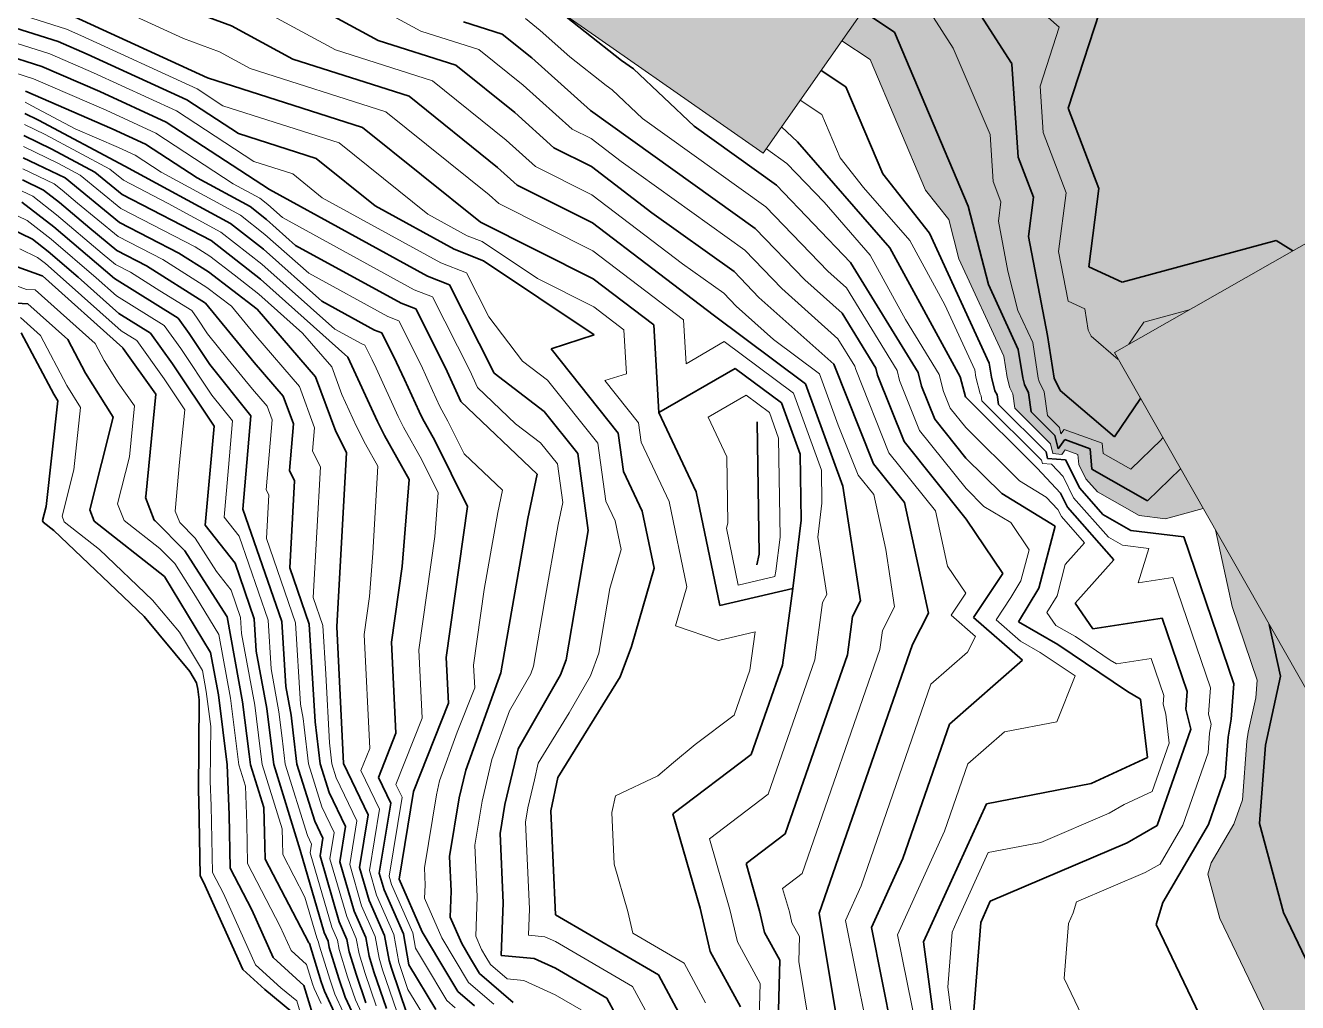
# Model space of a CAD drawing. Header units: millimetres. Extents: x -859836 to 307983, y -308065 to 649894.
# Drawn here: x -314593 to -197118, y -20661 to 69515 of the extents above; entities that cross this region are included whole.
import ezdxf

# ---------------------------------------------------------------- set-up
doc = ezdxf.new("R2010")
doc.units = ezdxf.units.MM
for name, color, linetype, lineweight in [('A-DETL-GENF', 92, 'Continuous', 9), ('A-DETL-MBND', 5, 'Continuous', 9), ('A-DETL-THIN', 151, 'Continuous', 9), ('C-TOPO', 7, 'Continuous', 9), ('C-TOPO-MAJR', 7, 'Continuous', 35), ('C-TOPO-MINR', 7, 'Continuous', 9)]:
    doc.layers.add(name, color=color, linetype=linetype, lineweight=lineweight)

msp = doc.modelspace()

# ---------------------------------------------------------------- hatches: boundary and pattern name
at = {"layer": 'A-DETL-GENF'}
for points in [[(-246460, 57721), (-213192, 105232), (-391730, 230245), (-434174, 169628), (-315353, 86429), (-306176, 99535), (-275926, 78354)], [(-156629, -61462), (-93930, -25754), (-151337, 75045), (-214036, 39337), (-166443, -44229)]]:
    msp.add_hatch(color=8, dxfattribs=at).paths.add_polyline_path(points)
at = {"layer": 'A-DETL-MBND', "transparency": 33554585}
h = msp.add_hatch(color=1, dxfattribs=at)
h.paths.add_polyline_path([(-759872, -147838), (-751409, -147225), (-749609, -147143), (-733854, -145290), (-730653, -145570), (-721745, -145172), (-720814, -144887), (-719370, -144842), (-700946, -141995), (-695529, -141498), (-691142, -140868), (-678862, -139709), (-676064, -138561), (-673339, -137902), (-666588, -136592), (-665513, -135889), (-664558, -135218), (-662197, -133772), (-661519, -132852), (-659949, -130928), (-651084, -125443), (-650822, -125228), (-650213, -124939), (-646382, -122722), (-642214, -121295), (-640352, -120839), (-632919, -116639), (-632407, -116545), (-631232, -115977), (-624031, -110102), (-618435, -105784), (-615716, -103869), (-610671, -99638), (-609303, -97431), (-608187, -95168), (-606545, -92038), (-605546, -89814), (-602862, -83094), (-597357, -72506), (-595184, -69076), (-591888, -62294), (-588957, -58521), (-588686, -57663), (-586782, -51788), (-586421, -50671), (-585891, -49261), (-584837, -42142), (-583168, -34750), (-583236, -29503), (-581474, -24626), (-579291, -20446), (-577288, -10529), (-577844, -8379), (-576716, -5129), (-576923, -622), (-576761, 3433), (-577514, 8400), (-584433, 17478), (-591451, 26894), (-592059, 27631), (-594253, 29365), (-596698, 31520), (-606682, 39522), (-614114, 48456), (-617877, 53657), (-619367, 54812), (-621388, 57245), (-626371, 64609), (-630225, 76139), (-631882, 80641), (-631321, 82021), (-631047, 88615), (-629216, 99080), (-628971, 99848), (-627656, 101469), (-625202, 104951), (-622310, 108328), (-621916, 108853), (-618287, 112790), (-616954, 119597), (-611965, 123985), (-607391, 123672), (-603528, 125761), (-599346, 128280), (-596175, 130112), (-593901, 131920), (-587341, 139484), (-579017, 149394), (-573792, 168423), (-559581, 167597), (-555765, 171191), (-554261, 171958), (-551262, 173126), (-545079, 176205), (-536568, 178750), (-529133, 181370), (-526344, 189128), (-597518, 189128), (-597518, 207194), (-600686, 199575), (-609478, 188948), (-615919, 179175), (-616544, 177848), (-622914, 167950), (-630994, 157392), (-633191, 154309), (-645163, 133248), (-651286, 125168), (-651764, 119294), (-657364, 118029), (-668886, 104497), (-672322, 98230), (-678809, 91777), (-686744, 84898), (-689449, 82017), (-695207, 77404), (-695380, 71893), (-694273, 69271), (-689492, 45636), (-683652, 33844), (-677737, 19772), (-662028, -2904), (-651984, -24980), (-650691, -30222), (-651908, -42347), (-653635, -63919), (-656698, -68818), (-662024, -76036), (-666896, -86650), (-667567, -88913), (-681751, -105555), (-682213, -106748), (-682594, -107406), (-685917, -108622), (-692036, -110612), (-701719, -112727), (-713390, -117126), (-713858, -117303), (-715899, -118114), (-726309, -122425), (-732752, -123814), (-746954, -124818), (-750353, -125277), (-753407, -127865), (-764669, -132928), (-770641, -133394), (-784358, -129387), (-766211, -147534), (-765162, -147452), (-761763, -147700)])
h.paths.add_polyline_path([(-165073, -63985), (-152433, -63128), (-147212, -62558), (-145468, -61769), (-136004, -54982), (-133768, -53767), (-129949, -51511), (-119584, -45141), (-108212, -38110), (-106147, -37513), (-103534, -36430), (-95440, -33679), (-85435, -28121), (-81217, -27620), (-70310, -23490), (-69569, -23057), (-66354, -22120), (-63531, -20738), (-60354, -18737), (-51173, -14112), (-47726, -11549), (-46080, -8030), (-42098, 1247), (-71582, -3952), (-102491, 171344), (-31433, 183873), (-10665, 66090), (-8344, 71188), (-5480, 80840), (-4976, 82926), (-4345, 84088), (-2338, 91567), (-1942, 95428), (-648, 97607), (-1071, 98220), (-2510, 100800), (-3468, 101999), (-4531, 105589), (-4872, 106391), (-4883, 106838), (-4266, 108209), (-3836, 109670), (-3397, 110774), (-3406, 111243), (-3028, 112006), (-3263, 112804), (-5003, 115819), (-4795, 118868), (-5263, 125250), (-6517, 126820), (-6835, 127207), (-7506, 127369), (-7948, 127596), (-9992, 128520), (-10488, 129121), (-11669, 131806), (-11797, 132101), (-12046, 133135), (-12559, 133970), (-14267, 135969), (-16205, 140122), (-18451, 143457), (-18982, 145256), (-19057, 146525), (-18964, 150253), (-18988, 154876), (-19576, 155921), (-19786, 160906), (-20496, 162914), (-20826, 165369), (-20799, 166915), (-20107, 172970), (-19517, 173820), (-19312, 174558), (-18670, 176101), (-17060, 179067), (-15517, 180705), (-13911, 185702), (-4262, 188301), (-1645, 188923), (-105, 188210), (8503, 183584), (10926, 183912), (12005, 184043), (13640, 184361), (15131, 185109), (17172, 186245), (21649, 186967), (26966, 189922), (27822, 190382), (28403, 191056), (32119, 193617), (35169, 195832), (37685, 197143), (44902, 200225), (45756, 200160), (48502, 199127), (50290, 198574), (51191, 198365), (51921, 198324), (52221, 198344), (54759, 197846), (56032, 196790), (56464, 196469), (57692, 196367), (59108, 196361), (60941, 197154), (66233, 199839), (70130, 201192), (73048, 200979), (76924, 206128), (82127, 208080), (85344, 208780), (86075, 208372), (88573, 207914), (89729, 206890), (91276, 205317), (93776, 203937), (94137, 202344), (94391, 199786), (122336, 197831), (121797, 189716), (125647, 199482), (126089, 201383), (126324, 204787), (126905, 208036), (127554, 210427), (128482, 214073), (128746, 220996), (128473, 222544), (126624, 223852), (126936, 229764), (121612, 232554), (119877, 233364), (114690, 236608), (111762, 238823), (110636, 246522), (110029, 247546), (108783, 253509), (107371, 255011), (105531, 255323), (97841, 258447), (94527, 260036), (90352, 264357), (89017, 265316), (86132, 267662), (83932, 268416), (81219, 269590), (78181, 270815), (77485, 271254), (76016, 271688), (70070, 272996), (65720, 273763), (60235, 273305), (58972, 273395), (52899, 270581), (50487, 269940), (48782, 269681), (44888, 271379), (44155, 271664), (36008, 276151), (32279, 278102), (30572, 279889), (26209, 282046), (25647, 282628), (25305, 282619), (16014, 287701), (12948, 288678), (12218, 290013), (5109, 293561), (1173, 293491), (996, 295848), (-846, 297677), (-3706, 301772), (-4254, 303671), (-5166, 310755), (-5514, 312595), (-5824, 313912), (-11263, 323566), (-11006, 329168), (-11128, 331667), (-19570, 300160), (-119951, 327057), (-119803, 323213), (-126677, 316885), (-131916, 309583), (-138039, 307127), (-139811, 306218), (-145009, 304770), (-152454, 299923), (-155529, 293631), (-156974, 291356), (-164244, 289138), (-169538, 285729), (-171473, 283227), (-175794, 279460), (-179077, 276921), (-181978, 270226), (-183799, 266060), (-186962, 261812), (-188195, 260364), (-189518, 257544), (-192219, 254304), (-192584, 253707), (-193666, 250905), (-195467, 243388), (-196196, 242827), (-194515, 241920), (-193117, 240272), (-191870, 238552), (-189445, 238099), (-187379, 238829), (-181196, 237496), (-175260, 234188), (-174712, 233864), (-173921, 232781), (-172965, 231563), (-172393, 230212), (-171401, 229395), (-170346, 228036), (-168731, 226171), (-166947, 224795), (-166149, 223746), (-163251, 221790), (-159390, 213002), (-157244, 207107), (-158125, 203750), (-158684, 200374), (-157805, 198095), (-156223, 195786), (-156238, 193540), (-155648, 190949), (-154491, 184489), (-154880, 182143), (-154447, 180199), (-153070, 178898), (-149834, 176505), (-139965, 171530), (-138126, 170600), (-129357, 164765), (-128806, 164582), (-125625, 162125), (-121962, 159155), (-118169, 147987), (-115529, 142356), (-110100, 136364), (-104170, 130983), (-102874, 130179), (-102493, 125049), (-102587, 124307), (-102565, 123298), (-101236, 116731), (-101075, 108354), (-100903, 103207), (-100752, 100763), (-102347, 94828), (-103663, 92538), (-105020, 75873), (-113779, 78871), (-115927, 80336), (-116767, 79773), (-118030, 78279), (-120019, 71407), (-121727, 70570), (-124911, 67739), (-132123, 62869), (-134503, 61669), (-142143, 63655), (-144511, 65162), (-146330, 66255), (-93930, -25754), (-156629, -61462), (-204703, 22951), (-203169, 15882), (-200858, 9097), (-201011, 7340), (-201672, 4283), (-201800, 3453), (-202205, -1962), (-203074, -4336), (-205085, -7779), (-205398, -8805), (-204303, -12916), (-199204, -23507), (-197559, -24806), (-188446, -36297), (-186232, -39786), (-180001, -45528), (-178692, -50309), (-178316, -54011), (-176500, -58311), (-174921, -60229), (-168457, -62865), (-166443, -63531)])
h.paths.add_polyline_path([(-36382, 9575), (-36325, 9655), (-34497, 11838), (-31400, 15158), (-30158, 17103), (-28972, 19503), (-28725, 20204), (-24454, 28194), (-23969, 29653), (-22045, 35862), (-19945, 43004), (-18884, 49386), (-18505, 51142), (-18308, 51427), (-16088, 53703), (-14034, 56286), (-13124, 58389), (-12183, 60477), (-11466, 63512), (-44854, 57625), (-36383, 9584)])
h.paths.add_polyline_path([(-209307, 23977), (-205832, 24933), (-214036, 39337), (-155029, 72942), (-156196, 75860), (-157267, 77483), (-160083, 79252), (-162327, 81007), (-168562, 82322), (-171974, 82266), (-174895, 81970), (-178745, 82443), (-179832, 82459), (-182806, 83026), (-187870, 82820), (-190987, 82764), (-196740, 84867), (-206215, 90085), (-217797, 93191), (-220523, 94762), (-239193, 68099), (-236586, 66371), (-231472, 54327), (-229323, 51595), (-228392, 47968), (-224245, 38986), (-223941, 37016), (-223700, 36083), (-223413, 35510), (-223235, 34196), (-219932, 30913), (-219720, 30002), (-218890, 29933), (-218583, 30355), (-217413, 29932), (-217322, 28983), (-216667, 27680), (-215596, 26462), (-211752, 24276), (-211629, 24261)])
h.paths.add_polyline_path([(-104493, 32511), (-108740, 34478), (-111033, 34745), (-118279, 38197), (-121109, 39560), (-122686, 40146), (-124886, 42576), (-127774, 45075), (-127284, 49019), (-127353, 51467), (-126249, 53628), (-124638, 56522), (-122874, 56919), (-121333, 61662), (-118149, 64493), (-116851, 64289), (-109895, 61749), (-101431, 62897), (-97222, 57624), (-96994, 51839), (-95461, 45135), (-95182, 39024), (-97809, 35660), (-102505, 32673), (-103546, 32588)])
h.paths.add_polyline_path([(113952, 54850), (115144, 57676), (119371, 59200), (123981, 58308), (134122, 70221), (135206, 75484), (130794, 79482), (129640, 81238), (129018, 81691), (127052, 82907), (123829, 87412), (118436, 89438), (114649, 87913), (114523, 86104), (79787, 88533), (80974, 86559), (82982, 83414), (85870, 80693), (86415, 79732), (87156, 79254), (93254, 77937), (101112, 77088), (101690, 76657), (110303, 71926), (111655, 70038), (112330, 66003), (112029, 63955), (112025, 61722), (110833, 58895), (111202, 55882), (113573, 54992)])
h.paths.add_polyline_path([(46473, 90893), (46450, 90966), (46450, 90942)])
h.paths.add_polyline_path([(114914, 91699), (116742, 96586), (117222, 99339), (116281, 100813), (115714, 103134), (115083, 94112)])
h.paths.add_polyline_path([(77815, 91772), (81254, 140961), (77947, 134003), (77391, 132850), (76263, 127858), (75504, 126378), (70686, 116776), (69491, 114040), (69325, 112455), (69905, 111212), (72496, 104740), (73767, 102718), (74214, 102059), (75304, 98529), (75680, 97769), (77652, 92229)])
h.paths.add_polyline_path([(-430559, 174792), (-396358, 223636), (-410299, 232491), (-417613, 235355), (-425156, 238606), (-444149, 250578), (-452510, 252436), (-452510, 191303), (-451929, 191053), (-450916, 184024), (-444554, 181215), (-442283, 180124), (-434174, 176436)])
h.paths.add_polyline_path([(-462933, 188895), (-462489, 189128), (-463513, 189128)])
h.paths.add_polyline_path([(20902, 189411), (-15527, 199172), (-17080, 193377), (-157146, 230908), (-144206, 279204), (-133097, 276228), (-125333, 305205), (85106, 248818), (77341, 219841), (66233, 222817), (60021, 199635), (26079, 208730), (21836, 192894)])
h.paths.add_polyline_path([(-305163, 308526), (-297168, 312758), (-330807, 321772), (-305961, 308938)])
h.paths.add_polyline_path([(-101365, 344853), (-99267, 352685), (-106132, 348019), (-107260, 346432), (-107015, 346367)])
h.paths.add_polyline_path([(-77617, 359195), (-72055, 379953), (-74944, 376393), (-78127, 372078), (-79002, 371144), (-83284, 366025), (-86114, 364172), (-90178, 362561), (-78095, 359323)])
h.paths.add_polyline_path([(-70949, 384081), (-49147, 465447), (10755, 449396), (10427, 451476), (10340, 452557), (9561, 454240), (5848, 461010), (3088, 465731), (3916, 466341), (3829, 466873), (4301, 472115), (5273, 480727), (5235, 481311), (1254, 490409), (398, 499801), (248, 500675), (1538, 508051), (2399, 515172), (5336, 526780), (6042, 528818), (11319, 535892), (14764, 542803), (21028, 556609), (22026, 559450), (25679, 567225), (23762, 595967), (26857, 602002), (42608, 602571), (44738, 607162), (48181, 613963), (49550, 615647), (53154, 622325), (47956, 649894), (47874, 649894), (42817, 647426), (40858, 646138), (35158, 640491), (29786, 634475), (27764, 633773), (23010, 631806), (12648, 627092), (6576, 623443), (5459, 622546), (3132, 622423), (937, 621697), (-3757, 621182), (-10336, 620725), (-17509, 618636), (-20466, 617651), (-26978, 615727), (-29360, 614862), (-36198, 612616), (23495, 596621), (-6839, 483415), (-62468, 498321), (-61154, 491830), (-59928, 489468), (-56843, 481884), (-56752, 481249), (-55996, 465839), (-55728, 464742), (-55062, 458604), (-54604, 453643), (-54849, 452204), (-55585, 448717), (-57347, 441004), (-59178, 436511), (-62836, 421846), (-64420, 417337), (-65373, 414138), (-67663, 409612), (-67833, 408961), (-68221, 406728), (-67446, 402371), (-67164, 401641), (-67454, 400728), (-68102, 398277), (-69211, 394395), (-69530, 393435), (-70271, 388744), (-70595, 386619)])
h.paths.add_polyline_path([(-72390, 518021), (-67541, 536118), (-118601, 549800), (-111350, 544573), (-102792, 541248), (-98322, 538930), (-89693, 534294), (-86179, 534292), (-80614, 527648), (-74938, 522052), (-72698, 518856)])
h.paths.add_polyline_path([(-136180, 559285), (-135118, 563249), (-136667, 559600)])
h.paths.add_polyline_path([(-54600, 584415), (-47886, 609472), (-50553, 609641), (-55313, 609698), (-62008, 606325), (-64948, 609251), (-80643, 608301), (-83770, 607896), (-87388, 606897), (-94432, 606828), (-97621, 607514), (-101540, 606576), (-111704, 601349), (-115028, 602044), (-116464, 600991), (-56960, 585047)])
h.paths.add_polyline_path([(-105893, 632098), (-77034, 642660), (-60117, 645580), (-52045, 639137), (-36907, 649894), (-98339, 649894), (-105228, 633665)])

# ---------------------------------------------------------------- linework, layer by layer
at = {"layer": 'A-DETL-THIN'}
for p, q in [((-246460, 57721), (-213192, 105232)), ((-306176, 99535), (-246460, 57721)), ((-151337, 75045), (-214036, 39337)), ((-214036, 39337), (-156629, -61462))]:
    msp.add_line(p, q, dxfattribs=at)
at = {"layer": 'C-TOPO', "lineweight": 35}
for p, q in [((-311983, 35478), (-314974, 41160)), ((-311601, 34866), (-311983, 35478)), ((-312685, 25117), (-311601, 34866)), ((-313007, 23836), (-312685, 25117)), ((-312946, 23679), (-313007, 23836)), ((-311973, 22915), (-312946, 23679)), ((-303631, 14962), (-311973, 22915)), ((-299420, 9896), (-303631, 14962)), ((-298782, 8843), (-299420, 9896)), ((-298673, 8255), (-298782, 8843)), ((-298552, 7286), (-298673, 8255)), ((-298617, -1254), (-298552, 7286)), ((-298592, -1942), (-298617, -1254)), ((-298461, -8965), (-298592, -1942)), ((-298158, -9544), (-298461, -8965)), ((-294514, -17626), (-298158, -9544)), ((-292497, -19471), (-294514, -17626)), ((-289998, -21516), (-292497, -19471))]:
    msp.add_line(p, q, dxfattribs=at)
at = {"layer": 'C-TOPO-MAJR'}
for p, q in [((-293358, 74274), (-282025, 68135)), ((-229244, 74935), (-223523, 66038)), ((-302191, 71942), (-295574, 69479)), ((-214777, 72703), (-218295, 61889)), ((-266259, 71585), (-259547, 66287)), ((-237271, 70844), (-234347, 68905)), ((-318860, 70337), (-311567, 68028)), ((-310049, 70319), (-297790, 64684)), ((-295574, 69479), (-289907, 66409)), ((-274142, 69860), (-270560, 68717)), ((-270560, 68717), (-267835, 66527)), ((-234347, 68905), (-227529, 52848)), ((-311567, 68028), (-308889, 66869)), ((-282025, 68135), (-274860, 65849)), ((-316731, 66892), (-313084, 65737)), ((-308889, 66869), (-299695, 62642)), ((-289907, 66409), (-279160, 62980)), ((-274860, 65849), (-269411, 61468)), ((-267835, 66527), (-262399, 61661)), ((-259547, 66287), (-258450, 65504)), ((-223523, 66038), (-223478, 65999)), ((-223478, 65999), (-223495, 65947)), ((-223495, 65947), (-222912, 57369)), ((-313084, 65737), (-307729, 63419)), ((-297790, 64684), (-283460, 60112)), ((-258450, 65504), (-252851, 60214)), ((-241115, 65354), (-238825, 63836)), ((-314602, 63446), (-306569, 59969)), ((-238825, 63836), (-235416, 55807)), ((-307729, 63419), (-301600, 60601)), ((-299695, 62642), (-294925, 59529)), ((-279160, 62980), (-270986, 56410)), ((-314664, 61399), (-313379, 60779)), ((-269411, 61468), (-265787, 58225)), ((-262399, 61661), (-247194, 50787)), ((-218295, 61889), (-215474, 54463)), ((-313379, 60779), (-305410, 56519)), ((-306569, 59969), (-303505, 58560)), ((-301600, 60601), (-292060, 54375)), ((-283460, 60112), (-272561, 51351)), ((-252851, 60214), (-245249, 54777)), ((-244762, 60145), (-243303, 58766)), ((-314727, 59352), (-312157, 58111)), ((-294925, 59529), (-287760, 57243)), ((-243303, 58766), (-234756, 48993)), ((-312157, 58111), (-308172, 55981)), ((-303505, 58560), (-298735, 55447)), ((-265787, 58225), (-262317, 56485)), ((-314789, 57305), (-310934, 55444)), ((-305410, 56519), (-295642, 51228)), ((-287760, 57243), (-282311, 52863)), ((-270986, 56410), (-269174, 54788)), ((-262317, 56485), (-256742, 52234)), ((-222912, 57369), (-221502, 53656)), ((-314852, 55258), (-312924, 54328)), ((-310934, 55444), (-305897, 51337)), ((-308172, 55981), (-305653, 53928)), ((-298735, 55447), (-293851, 52802)), ((-235416, 55807), (-231118, 50341)), ((-312924, 54328), (-311452, 53183)), ((-292060, 54375), (-277461, 46374)), ((-269174, 54788), (-262235, 51309)), ((-245249, 54777), (-238395, 47645)), ((-215474, 54463), (-216408, 47244)), ((-314914, 53211), (-311971, 50922)), ((-311452, 53183), (-308659, 50799)), ((-305653, 53928), (-297433, 49655)), ((-221502, 53656), (-221968, 50046)), ((-293851, 52802), (-292340, 51614)), ((-282311, 52863), (-275011, 48862)), ((-256742, 52234), (-249140, 46797)), ((-227529, 52848), (-225667, 45594)), ((-317268, 51414), (-313952, 49799)), ((-311971, 50922), (-306383, 46155)), ((-308659, 50799), (-306140, 48746)), ((-305897, 51337), (-300416, 48488)), ((-295642, 51228), (-292620, 48854)), ((-292340, 51614), (-289644, 49219)), ((-272561, 51351), (-262153, 46133)), ((-262235, 51309), (-251085, 42807)), ((-247194, 50787), (-242625, 46032)), ((-313952, 49799), (-312489, 48661)), ((-297433, 49655), (-292901, 46093)), ((-231118, 50341), (-225584, 38357)), ((-221968, 50046), (-220224, 40900)), ((-213310, 45823), (-199093, 49682)), ((-199093, 49682), (-197563, 48719)), ((-312489, 48661), (-309712, 46292)), ((-306140, 48746), (-303400, 47322)), ((-300416, 48488), (-297699, 46773)), ((-292620, 48854), (-287227, 44063)), ((-289644, 49219), (-279911, 43885)), ((-275011, 48862), (-272298, 47807)), ((-234756, 48993), (-228261, 37097)), ((-317791, 48093), (-313036, 46398)), ((-303400, 47322), (-297965, 43891)), ((-272298, 47807), (-262071, 40956)), ((-238395, 47645), (-232159, 37485)), ((-216408, 47244), (-213310, 45823)), ((-313036, 46398), (-313017, 46397)), ((-313017, 46397), (-305607, 39774)), ((-309712, 46292), (-305962, 42941)), ((-306383, 46155), (-300502, 42510)), ((-297699, 46773), (-293181, 43333)), ((-292901, 46093), (-284811, 38907)), ((-277461, 46374), (-275427, 45582)), ((-262153, 46133), (-256578, 41882)), ((-249140, 46797), (-246855, 44419)), ((-242625, 46032), (-239174, 42952)), ((-275427, 45582), (-271313, 37412)), ((-225667, 45594), (-222907, 39616)), ((-315936, 43925), (-314375, 43834)), ((-314375, 43834), (-310670, 40523)), ((-297965, 43891), (-293474, 38411)), ((-287227, 44063), (-282361, 41396)), ((-279911, 43885), (-278555, 43357)), ((-246855, 44419), (-239954, 38259)), ((-305962, 42941), (-303039, 41130)), ((-300502, 42510), (-299486, 41090)), ((-293181, 43333), (-287797, 37101)), ((-278555, 43357), (-275812, 37911)), ((-251085, 42807), (-242549, 36445)), ((-239174, 42952), (-236056, 37872)), ((-303039, 41130), (-301007, 38288)), ((-282361, 41396), (-281683, 41132)), ((-281683, 41132), (-280312, 38409)), ((-256578, 41882), (-256101, 33790)), ((-310670, 40523), (-309044, 37435)), ((-299486, 41090), (-297572, 38220)), ((-266057, 39680), (-262071, 40956)), ((-220224, 40900), (-220209, 40893)), ((-220209, 40893), (-219604, 36978)), ((-305607, 39774), (-305588, 39738)), ((-305588, 39738), (-305557, 39689)), ((-305557, 39689), (-302557, 35494)), ((-284811, 38907), (-282084, 32954)), ((-266057, 39680), (-259848, 31898)), ((-222907, 39616), (-222501, 36989)), ((-301007, 38288), (-297180, 32548)), ((-297572, 38220), (-293768, 33489)), ((-293474, 38411), (-290782, 35295)), ((-280312, 38409), (-279601, 36855)), ((-275812, 37911), (-274392, 34802)), ((-256101, 33790), (-249049, 37863)), ((-249049, 37863), (-244780, 34682)), ((-239954, 38259), (-236274, 29054)), ((-236056, 37872), (-235896, 37249)), ((-225584, 38357), (-225381, 37043)), ((-309044, 37435), (-306498, 33352)), ((-287797, 37101), (-285931, 32030)), ((-279601, 36855), (-278238, 33878)), ((-271313, 37412), (-266700, 33897)), ((-242549, 36445), (-239105, 26996)), ((-235896, 37249), (-233442, 31112)), ((-232159, 37485), (-231838, 36239)), ((-228261, 37097), (-227779, 35229)), ((-225381, 37043), (-225060, 35799)), ((-222501, 36989), (-222341, 36368)), ((-219604, 36978), (-219034, 35839)), ((-302557, 35494), (-303486, 26054)), ((-290782, 35295), (-289850, 32759)), ((-231838, 36239), (-230611, 33171)), ((-225060, 35799), (-224869, 35416)), ((-224869, 35416), (-224750, 34540)), ((-222341, 36368), (-221958, 35604)), ((-221958, 35604), (-221720, 33852)), ((-219034, 35839), (-214036, 31547)), ((-274392, 34802), (-267343, 28114)), ((-244780, 34682), (-243059, 29957)), ((-227779, 35229), (-221163, 28651)), ((-224750, 34540), (-220343, 30159)), ((-214036, 31547), (-211617, 35091)), ((-306498, 33352), (-308644, 24808)), ((-293768, 33489), (-294505, 24876)), ((-282084, 32954), (-281437, 31665)), ((-278238, 33878), (-277914, 33234)), ((-277914, 33234), (-276780, 31209)), ((-266700, 33897), (-263596, 30006)), ((-252642, 26465), (-256101, 33790)), ((-246833, 20726), (-247012, 32918)), ((-230611, 33171), (-227746, 29593)), ((-221720, 33852), (-219522, 31667)), ((-297180, 32548), (-297990, 23384)), ((-289850, 32759), (-290218, 28453)), ((-285931, 32030), (-284959, 30097)), ((-259848, 31898), (-259357, 28341)), ((-281437, 31665), (-279168, 27616)), ((-276780, 31209), (-273760, 25131)), ((-233442, 31112), (-227712, 23956)), ((-219522, 31667), (-219239, 30452)), ((-219239, 30452), (-218624, 31295)), ((-218624, 31295), (-216285, 30449)), ((-284959, 30097), (-285851, 14021)), ((-263596, 30006), (-262613, 22891)), ((-243059, 29957), (-242969, 23861)), ((-227746, 29593), (-224438, 26304)), ((-220343, 30159), (-220201, 29552)), ((-220201, 29552), (-218542, 29414)), ((-218542, 29414), (-217232, 26807)), ((-216285, 30449), (-216103, 28553)), ((-290218, 28453), (-289732, 27486)), ((-259357, 28341), (-257627, 24678)), ((-236274, 29054), (-233409, 25476)), ((-221163, 28651), (-219015, 26364)), ((-216103, 28553), (-210979, 25639)), ((-207915, 28590), (-210979, 25639)), ((-289732, 27486), (-290178, 19448)), ((-279168, 27616), (-279805, 19576)), ((-267343, 28114), (-268186, 24011)), ((-303486, 26054), (-303511, 25952)), ((-303511, 25952), (-302699, 23866)), ((-250480, 15990), (-252642, 26465)), ((-239105, 26996), (-237464, 16424)), ((-224438, 26304), (-219488, 23314)), ((-219015, 26364), (-218360, 25060)), ((-217232, 26807), (-215088, 24371)), ((-308644, 24808), (-308238, 23765)), ((-294505, 24876), (-290921, 14504)), ((-273760, 25131), (-275740, 11189)), ((-257627, 24678), (-256546, 19440)), ((-233409, 25476), (-231187, 15284)), ((-218360, 25060), (-214073, 20189)), ((-308238, 23765), (-301752, 18667)), ((-302699, 23866), (-302622, 23806)), ((-302622, 23806), (-299871, 21025)), ((-268186, 24011), (-270684, 9773)), ((-242969, 23861), (-243740, 17564)), ((-227712, 23956), (-224333, 18950)), ((-215088, 24371), (-212526, 22914)), ((-297990, 23384), (-295237, 19900)), ((-262613, 22891), (-264654, 10983)), ((-219488, 23314), (-220995, 17570)), ((-212526, 22914), (-207635, 22315)), ((-207635, 22315), (-203012, 8746)), ((-299871, 21025), (-296029, 15028)), ((-246833, 20726), (-247061, 19751)), ((-214073, 20189), (-217658, 16189)), ((-295237, 19900), (-293456, 14746)), ((-290178, 19448), (-288386, 14262)), ((-279805, 19576), (-280795, 12605)), ((-256546, 19440), (-258625, 12192)), ((-224333, 18950), (-227031, 14875)), ((-301752, 18667), (-297494, 11647)), ((-250480, 15990), (-243740, 17564)), ((-243740, 17564), (-244693, 10486)), ((-220995, 17570), (-222874, 14466)), ((-237464, 16424), (-238207, 14980)), ((-231187, 15284), (-232674, 12395)), ((-217658, 16189), (-216016, 13835)), ((-296029, 15028), (-295979, 14945)), ((-295979, 14945), (-294536, 7105)), ((-293456, 14746), (-293271, 11762)), ((-290921, 14504), (-290549, 8500)), ((-288386, 14262), (-287827, 5239)), ((-238207, 14980), (-238683, 11441)), ((-227031, 14875), (-222504, 10932)), ((-222874, 14466), (-219260, 12384)), ((-216016, 13835), (-209632, 14827)), ((-209632, 14827), (-207321, 8043)), ((-199744, 14243), (-198704, 9449)), ((-285851, 14021), (-285226, 1397)), ((-293271, 11762), (-292300, 6483)), ((-280795, 12605), (-280379, 4189)), ((-258625, 12192), (-259668, 9407)), ((-232674, 12395), (-241287, -12415)), ((-219260, 12384), (-212822, 8032)), ((-297494, 11647), (-296772, 7727)), ((-275740, 11189), (-275531, 6981)), ((-264654, 10983), (-265176, 9590)), ((-238683, 11441), (-244426, -5099)), ((-222504, 10932), (-229265, 5040)), ((-270684, 9773), (-273926, 783)), ((-265176, 9590), (-269096, 2743)), ((-259668, 9407), (-265418, 96)), ((-244693, 10486), (-247564, 2216)), ((-198704, 9449), (-200081, 3080)), ((-290549, 8500), (-290063, 5861)), ((-203012, 8746), (-203263, 5486)), ((-296772, 7727), (-295961, 1263)), ((-294536, 7105), (-293927, 2257)), ((-211629, 7340), (-212822, 8032)), ((-210973, 1969), (-211629, 7340)), ((-207321, 8043), (-207446, 6413)), ((-292300, 6483), (-291894, 3251)), ((-275531, 6981), (-278756, -1178)), ((-207446, 6413), (-206959, 4572)), ((-290063, 5861), (-289860, 4245)), ((-287827, 5239), (-287373, 1371)), ((-229265, 5040), (-233572, -7365)), ((-203263, 5486), (-203520, 3826)), ((-289860, 4245), (-289520, 1344)), ((-280379, 4189), (-281991, 110)), ((-206959, 4572), (-210092, -4336)), ((-203520, 3826), (-203790, 216)), ((-291894, 3251), (-291667, 1317)), ((-269096, 2743), (-270312, -2377)), ((-200081, 3080), (-200620, -4141)), ((-295961, 1263), (-295794, -3327)), ((-293927, 2257), (-293814, 1290)), ((-293814, 1290), (-292586, -2661)), ((-291667, 1317), (-289210, -6586)), ((-289520, 1344), (-287882, -3925)), ((-287373, 1371), (-286554, -1264)), ((-285226, 1397), (-282938, -3341)), ((-247564, 2216), (-254813, -3247)), ((-210973, 1969), (-216164, -437)), ((-281991, 110), (-280847, -2260)), ((-273926, 783), (-274534, -1778)), ((-265418, 96), (-266090, -2977)), ((-203790, 216), (-205356, -4238)), ((-216164, -437), (-225857, -2316)), ((-286554, -1264), (-285029, -4423)), ((-280847, -2260), (-281914, -8735)), ((-278756, -1178), (-280090, -9272)), ((-274534, -1778), (-275423, -7174)), ((-225857, -2316), (-231648, -15061)), ((-295794, -3327), (-295702, -8256)), ((-292586, -2661), (-292502, -4956)), ((-282938, -3341), (-283738, -8198)), ((-270312, -2377), (-270757, -5075)), ((-266090, -2977), (-265647, -12556)), ((-254813, -3247), (-252298, -11962)), ((-287882, -3925), (-287120, -5504)), ((-285029, -4423), (-285562, -7660)), ((-210092, -4336), (-212856, -5928)), ((-205356, -4238), (-209549, -11418)), ((-200620, -4141), (-198429, -12364)), ((-292502, -4956), (-292456, -7421)), ((-287120, -5504), (-287386, -7123)), ((-270757, -5075), (-270462, -11461)), ((-244426, -5099), (-248050, -7831)), ((-289210, -6586), (-286998, -14204)), ((-212856, -5928), (-225500, -11319)), ((-292456, -7421), (-288426, -15142)), ((-287386, -7123), (-285616, -13218)), ((-285562, -7660), (-284235, -12231)), ((-283738, -8198), (-282853, -11245)), ((-275423, -7174), (-275276, -10367)), ((-248050, -7831), (-246793, -12188)), ((-233572, -7365), (-236468, -13738)), ((-295702, -8256), (-293687, -12116)), ((-281914, -8735), (-281471, -10258)), ((-280090, -9272), (-277957, -14135)), ((-281471, -10258), (-279695, -14309)), ((-275276, -10367), (-275368, -12789)), ((-282853, -11245), (-281432, -14484)), ((-270462, -11461), (-270647, -16306)), ((-225500, -11319), (-226359, -13273)), ((-209549, -11418), (-210176, -13469)), ((-293687, -12116), (-291706, -16509)), ((-284235, -12231), (-283170, -14658)), ((-275368, -12789), (-274302, -15221)), ((-265647, -12556), (-256138, -18110)), ((-252298, -11962), (-251371, -15951)), ((-246793, -12188), (-246329, -14183)), ((-241287, -12415), (-238036, -31923)), ((-198429, -12364), (-195036, -19413)), ((-285616, -13218), (-284908, -14832)), ((-236468, -13738), (-232653, -32739)), ((-226359, -13273), (-227182, -23433)), ((-210176, -13469), (-203372, -27602)), ((-288426, -15142), (-288403, -15194)), ((-288403, -15194), (-288369, -15225)), ((-288369, -15225), (-287273, -18765)), ((-286998, -14204), (-286646, -15006)), ((-286646, -15006), (-286543, -15574)), ((-284908, -14832), (-284702, -15975)), ((-283170, -14658), (-282860, -16375)), ((-281432, -14484), (-281018, -16776)), ((-279695, -14309), (-279176, -17176)), ((-277957, -14135), (-276333, -16886)), ((-274302, -15221), (-273490, -16596)), ((-246329, -14183), (-244922, -16742)), ((-231648, -15061), (-229917, -28086)), ((-286543, -15574), (-285654, -18448)), ((-284702, -15975), (-284034, -18130)), ((-282860, -16375), (-282415, -17812)), ((-270647, -16306), (-267603, -16608)), ((-251371, -15951), (-248556, -21070)), ((-291706, -16509), (-288892, -19083)), ((-281018, -16776), (-280796, -17494)), ((-280796, -17494), (-279355, -21759)), ((-279176, -17176), (-276680, -21294)), ((-276333, -16886), (-274669, -19631)), ((-273490, -16596), (-272658, -17969)), ((-267603, -16608), (-265659, -17492)), ((-265659, -17492), (-260905, -20269)), ((-244922, -16742), (-245044, -21353)), ((-287273, -18765), (-286985, -19618)), ((-285654, -18448), (-285077, -20153)), ((-284034, -18130), (-283170, -20689)), ((-282415, -17812), (-281262, -21224)), ((-272658, -17969), (-269559, -20661)), ((-256138, -18110), (-252191, -25397)), ((-288892, -19083), (-287615, -23219)), ((-286985, -19618), (-285676, -22425)), ((-274669, -19631), (-273120, -20977)), ((-285077, -20153), (-282459, -25766)), ((-260905, -20269), (-258931, -23912))]:
    msp.add_line(p, q, dxfattribs=at)
at = {"layer": 'C-TOPO-MINR'}
for p, q in [((-292250, 76671), (-278084, 68997)), ((-310207, 73009), (-299990, 68313)), ((-223832, 73501), (-219128, 69351)), ((-319925, 72060), (-310808, 69173)), ((-294466, 71876), (-285966, 67272)), ((-231795, 71920), (-228907, 67429)), ((-268410, 70151), (-267048, 69056)), ((-219128, 69351), (-220895, 63918)), ((-317796, 68614), (-312326, 66882)), ((-310808, 69173), (-309469, 68594)), ((-309469, 68594), (-298742, 63663)), ((-299990, 68313), (-296682, 67081)), ((-278084, 68997), (-272710, 67283)), ((-267048, 69056), (-264330, 66624)), ((-296682, 67081), (-293848, 65546)), ((-285966, 67272), (-277010, 64415)), ((-272710, 67283), (-268623, 63998)), ((-239193, 68099), (-236586, 66371)), ((-228907, 67429), (-225515, 59439)), ((-312326, 66882), (-308309, 65144)), ((-264330, 66624), (-260973, 63974)), ((-236586, 66371), (-231472, 54327)), ((-315666, 65169), (-313843, 64592)), ((-308309, 65144), (-300647, 61622)), ((-293848, 65546), (-281310, 61546)), ((-313843, 64592), (-307149, 61694)), ((-298742, 63663), (-296357, 62106)), ((-277010, 64415), (-270198, 58939)), ((-268623, 63998), (-264093, 59943)), ((-260973, 63974), (-260425, 63583)), ((-260425, 63583), (-257625, 60938)), ((-220895, 63918), (-220603, 59629)), ((-314633, 62423), (-313991, 62112)), ((-243037, 62609), (-241064, 61301)), ((-313991, 62112), (-310006, 59983)), ((-307149, 61694), (-302552, 59581)), ((-300647, 61622), (-293492, 56952)), ((-296357, 62106), (-285610, 58678)), ((-281310, 61546), (-271773, 53880)), ((-241064, 61301), (-239360, 57287)), ((-314695, 60376), (-312768, 59445)), ((-310006, 59983), (-305990, 58244)), ((-264093, 59943), (-262358, 59073)), ((-257625, 60938), (-246221, 52782)), ((-312768, 59445), (-306791, 56250)), ((-302552, 59581), (-295397, 54911)), ((-270198, 58939), (-267480, 56506)), ((-262358, 59073), (-259571, 56948)), ((-225515, 59439), (-225220, 55108)), ((-220603, 59629), (-218488, 54059)), ((-314758, 58329), (-311545, 56777)), ((-305990, 58244), (-304457, 57540)), ((-285610, 58678), (-277436, 52107)), ((-246174, 58129), (-244276, 56771)), ((-311545, 56777), (-309553, 55713)), ((-304457, 57540), (-302072, 55983)), ((-293492, 56952), (-289910, 55809)), ((-267480, 56506), (-262276, 53897)), ((-259571, 56948), (-248167, 48792)), ((-244276, 56771), (-240849, 53205)), ((-239360, 57287), (-237210, 54554)), ((-314820, 56282), (-311929, 54886)), ((-309553, 55713), (-305775, 52633)), ((-306791, 56250), (-305531, 55224)), ((-305531, 55224), (-301421, 53087)), ((-302072, 55983), (-294746, 52015)), ((-289910, 55809), (-287185, 53619)), ((-314883, 54235), (-313919, 53769)), ((-311929, 54886), (-311193, 54313)), ((-311193, 54313), (-309796, 53121)), ((-295397, 54911), (-292955, 53588)), ((-237210, 54554), (-232937, 49667)), ((-231472, 54327), (-229323, 51595)), ((-225220, 55108), (-224515, 53252)), ((-218488, 54059), (-219188, 48645)), ((-313919, 53769), (-311712, 52052)), ((-309796, 53121), (-306018, 50041)), ((-301421, 53087), (-296537, 50442)), ((-292955, 53588), (-292200, 52995)), ((-292200, 52995), (-290852, 51797)), ((-287185, 53619), (-276236, 47618)), ((-271773, 53880), (-270867, 53069)), ((-270867, 53069), (-262194, 48721)), ((-262276, 53897), (-253914, 47521)), ((-240849, 53205), (-236575, 48319)), ((-224515, 53252), (-224749, 51447)), ((-316091, 52312), (-314433, 51505)), ((-311712, 52052), (-307521, 48477)), ((-305775, 52633), (-298924, 49072)), ((-294746, 52015), (-292480, 50234)), ((-290852, 51797), (-278686, 45129)), ((-277436, 52107), (-273786, 50107)), ((-246221, 52782), (-240510, 46838)), ((-314433, 51505), (-312230, 49792)), ((-229323, 51595), (-228392, 47968)), ((-224749, 51447), (-223868, 46830)), ((-312230, 49792), (-308048, 46223)), ((-306018, 50041), (-301908, 47905)), ((-296537, 50442), (-292760, 47474)), ((-292480, 50234), (-288435, 46641)), ((-273786, 50107), (-272430, 49579)), ((-272430, 49579), (-267316, 46154)), ((-232937, 49667), (-229689, 43719)), ((-315109, 48890), (-313471, 48093)), ((-307521, 48477), (-306262, 47450)), ((-298924, 49072), (-297566, 48214)), ((-297566, 48214), (-295307, 46494)), ((-262194, 48721), (-253832, 42344)), ((-248167, 48792), (-244740, 45226)), ((-236575, 48319), (-233328, 42371)), ((-219188, 48645), (-218316, 44072)), ((-313471, 48093), (-312748, 47531)), ((-312748, 47531), (-311377, 46360)), ((-306262, 47450), (-304892, 46738)), ((-301908, 47905), (-297832, 45332)), ((-292760, 47474), (-286019, 41485)), ((-276236, 47618), (-273863, 46695)), ((-253914, 47521), (-250113, 44802)), ((-228392, 47968), (-224245, 38986)), ((-318053, 46433), (-314486, 45161)), ((-311377, 46360), (-305752, 41334)), ((-308048, 46223), (-306173, 44548)), ((-304892, 46738), (-302174, 45023)), ((-295307, 46494), (-293041, 44713)), ((-288435, 46641), (-281136, 42640)), ((-273863, 46695), (-271806, 42610)), ((-267316, 46154), (-262112, 43544)), ((-240510, 46838), (-238785, 45298)), ((-223868, 46830), (-222942, 43220)), ((-314486, 45161), (-313696, 45115)), ((-313696, 45115), (-308139, 40149)), ((-302174, 45023), (-299233, 43201)), ((-297832, 45332), (-295573, 43612)), ((-293041, 44713), (-288996, 41120)), ((-278686, 45129), (-276991, 44470)), ((-250113, 44802), (-248970, 43613)), ((-244740, 45226), (-239564, 40606)), ((-238785, 45298), (-234107, 37678)), ((-306173, 44548), (-301771, 41820)), ((-295573, 43612), (-293328, 40872)), ((-276991, 44470), (-273563, 37662)), ((-262112, 43544), (-259325, 41419)), ((-248970, 43613), (-245520, 40533)), ((-229689, 43719), (-226922, 37727)), ((-218316, 44072), (-216760, 43358)), ((-315055, 42553), (-313202, 40898)), ((-299233, 43201), (-298725, 42490)), ((-298725, 42490), (-297768, 41055)), ((-281136, 42640), (-280119, 42245)), ((-271806, 42610), (-268685, 38546)), ((-253832, 42344), (-253593, 38299)), ((-233328, 42371), (-230210, 37291)), ((-222942, 43220), (-221568, 40246)), ((-216760, 43358), (-216457, 41400)), ((-211320, 42132), (-207132, 43269)), ((-305752, 41334), (-304308, 40439)), ((-301771, 41820), (-300246, 39689)), ((-288996, 41120), (-286304, 38004)), ((-286019, 41485), (-283586, 40152)), ((-280119, 42245), (-278062, 38160)), ((-259325, 41419), (-259086, 37373)), ((-216457, 41400), (-216172, 40831)), ((-212714, 40090), (-211320, 42132)), ((-313202, 40898), (-310773, 36284)), ((-308139, 40149), (-307316, 38587)), ((-304308, 40439), (-301767, 36887)), ((-297768, 41055), (-295866, 38690)), ((-293328, 40872), (-289290, 36198)), ((-283586, 40152), (-283247, 40020)), ((-283247, 40020), (-282561, 38658)), ((-253593, 38299), (-250067, 40335)), ((-250067, 40335), (-243665, 35564)), ((-245520, 40533), (-241251, 37352)), ((-239564, 40606), (-238005, 38066)), ((-221568, 40246), (-221061, 36962)), ((-216172, 40831), (-213673, 38685)), ((-300246, 39689), (-297376, 35384)), ((-224245, 38986), (-223941, 37016)), ((-307316, 38587), (-306028, 36521)), ((-295866, 38690), (-293621, 35950)), ((-286304, 38004), (-285371, 35468)), ((-282561, 38658), (-282206, 37881)), ((-282206, 37881), (-280161, 33416)), ((-278062, 38160), (-276996, 35828)), ((-273563, 37662), (-272852, 36107)), ((-268685, 38546), (-266378, 36788)), ((-238005, 38066), (-237925, 37754)), ((-237925, 37754), (-234858, 30083)), ((-234107, 37678), (-233867, 36744)), ((-226922, 37727), (-226821, 37070)), ((-306028, 36521), (-304527, 34423)), ((-301767, 36887), (-299877, 34052)), ((-266378, 36788), (-261722, 30952)), ((-259086, 37373), (-261079, 36735)), ((-261079, 36735), (-257975, 32844)), ((-241251, 37352), (-239530, 32628)), ((-233867, 36744), (-232027, 32141)), ((-230210, 37291), (-229808, 35734)), ((-226821, 37070), (-226420, 35514)), ((-223941, 37016), (-223700, 36083)), ((-221061, 36962), (-220981, 36653)), ((-220981, 36653), (-220503, 35698)), ((-310773, 36284), (-309500, 34243)), ((-297376, 35384), (-295474, 33019)), ((-293621, 35950), (-292275, 34392)), ((-289290, 36198), (-287890, 32395)), ((-285371, 35468), (-284008, 32492)), ((-276996, 35828), (-276315, 34340)), ((-272852, 36107), (-269328, 32763)), ((-251557, 33354), (-248031, 35391)), ((-248031, 35391), (-245896, 33800)), ((-243665, 35564), (-241082, 28477)), ((-229808, 35734), (-229195, 34200)), ((-226420, 35514), (-226324, 35323)), ((-226324, 35323), (-226265, 34885)), ((-223700, 36083), (-223413, 35510)), ((-223413, 35510), (-223235, 34196)), ((-220503, 35698), (-220206, 33508)), ((-309500, 34243), (-310137, 28508)), ((-304527, 34423), (-304992, 29703)), ((-292275, 34392), (-291809, 33124)), ((-276315, 34340), (-276153, 34018)), ((-229195, 34200), (-227763, 32411)), ((-226265, 34885), (-220753, 29405)), ((-223235, 34196), (-219932, 30913)), ((-299877, 34052), (-300353, 29217)), ((-295474, 33019), (-295842, 28712)), ((-291809, 33124), (-292361, 26664)), ((-280161, 33416), (-279675, 32449)), ((-276153, 34018), (-275586, 33005)), ((-275586, 33005), (-274076, 29967)), ((-249827, 29692), (-251557, 33354)), ((-245896, 33800), (-245036, 31438)), ((-220206, 33508), (-219112, 32420)), ((-287890, 32395), (-288074, 30241)), ((-284008, 32492), (-283198, 30881)), ((-279675, 32449), (-277974, 29413)), ((-269328, 32763), (-267022, 31005)), ((-257975, 32844), (-257729, 31065)), ((-239530, 32628), (-237690, 28025)), ((-232027, 32141), (-227729, 26774)), ((-227763, 32411), (-222800, 27477)), ((-219112, 32420), (-218971, 31816)), ((-218971, 31816), (-218665, 32236)), ((-218665, 32236), (-215157, 30966)), ((-283198, 30881), (-282064, 28857)), ((-267022, 31005), (-265470, 29060)), ((-261722, 30952), (-260985, 25616)), ((-257729, 31065), (-255134, 25571)), ((-245036, 31438), (-244901, 22294)), ((-219932, 30913), (-219720, 30002)), ((-215157, 30966), (-215067, 30023)), ((-212517, 28573), (-209715, 31271)), ((-209715, 31271), (-209566, 31489)), ((-304992, 29703), (-306077, 25380)), ((-288074, 30241), (-287346, 28792)), ((-277974, 29413), (-276464, 26374)), ((-274076, 29967), (-270552, 26623)), ((-249737, 23596), (-249827, 29692)), ((-234858, 30083), (-230560, 24716)), ((-220753, 29405), (-220682, 29101)), ((-219720, 30002), (-218890, 29933)), ((-218890, 29933), (-218583, 30355)), ((-218583, 30355), (-217413, 29932)), ((-217413, 29932), (-217322, 28983)), ((-215067, 30023), (-212517, 28573)), ((-310137, 28508), (-311210, 24236)), ((-300353, 29217), (-300753, 24691)), ((-295842, 28712), (-296247, 24130)), ((-287346, 28792), (-288014, 16735)), ((-282064, 28857), (-282509, 20819)), ((-265470, 29060), (-264978, 25502)), ((-241082, 28477), (-241037, 25429)), ((-220682, 29101), (-219852, 29033)), ((-219852, 29033), (-218778, 27889)), ((-217322, 28983), (-216667, 27680)), ((-237690, 28025), (-236257, 26236)), ((-222800, 27477), (-220326, 25983)), ((-218778, 27889), (-217796, 25933)), ((-216667, 27680), (-215596, 26462)), ((-292361, 26664), (-292118, 26181)), ((-292118, 26181), (-292341, 22162)), ((-276464, 26374), (-276783, 22354)), ((-270552, 26623), (-270973, 24571)), ((-236257, 26236), (-235146, 21140)), ((-227729, 26774), (-226075, 25130)), ((-220326, 25983), (-219252, 24839)), ((-217796, 25933), (-214580, 22280)), ((-215596, 26462), (-211752, 24276)), ((-306077, 25380), (-305469, 23816)), ((-300753, 24691), (-300340, 23628)), ((-264978, 25502), (-265399, 23451)), ((-260985, 25616), (-260120, 23784)), ((-255134, 25571), (-253513, 17715)), ((-241037, 25429), (-241423, 22280)), ((-230560, 24716), (-229449, 19620)), ((-226075, 25130), (-223600, 23635)), ((-219252, 24839), (-218924, 24187)), ((-209307, 23977), (-205832, 24933)), ((-311210, 24236), (-311007, 23715)), ((-311007, 23715), (-307764, 21165)), ((-305469, 23816), (-302187, 21236)), ((-300340, 23628), (-298930, 22204)), ((-296247, 24130), (-294871, 22388)), ((-270973, 24571), (-272222, 17452)), ((-260120, 23784), (-259579, 21165)), ((-249851, 23108), (-249737, 23596)), ((-223600, 23635), (-221911, 21132)), ((-218924, 24187), (-216781, 21752)), ((-211752, 24276), (-209307, 23977)), ((-294871, 22388), (-292189, 14625)), ((-276783, 22354), (-278268, 11897)), ((-265399, 23451), (-266648, 16332)), ((-248770, 17871), (-249851, 23108)), ((-204703, 22951), (-203169, 15882)), ((-307764, 21165), (-302858, 16487)), ((-302187, 21236), (-300811, 19846)), ((-298930, 22204), (-296963, 19133)), ((-292341, 22162), (-289654, 14383)), ((-259579, 21165), (-260619, 17541)), ((-244901, 22294), (-245287, 19145)), ((-241423, 22280), (-240602, 16994)), ((-216781, 21752), (-218573, 19752)), ((-214580, 22280), (-213299, 21552)), ((-213299, 21552), (-210854, 21252)), ((-210854, 21252), (-211826, 18075)), ((-282509, 20819), (-282828, 16798)), ((-235146, 21140), (-234325, 15854)), ((-221911, 21132), (-222664, 18260)), ((-300811, 19846), (-298891, 16847)), ((-296963, 19133), (-295603, 17413)), ((-245287, 19145), (-245401, 18658)), ((-229449, 19620), (-227760, 17117)), ((-218573, 19752), (-219326, 16879)), ((-253513, 17715), (-254552, 14091)), ((-245401, 18658), (-248770, 17871)), ((-222664, 18260), (-223604, 16708)), ((-211826, 18075), (-208633, 18571)), ((-208633, 18571), (-205166, 8394)), ((-302858, 16487), (-300380, 13508)), ((-298891, 16847), (-296736, 13296)), ((-295603, 17413), (-294724, 14867)), ((-288014, 16735), (-287118, 14142)), ((-282828, 16798), (-283323, 13313)), ((-272222, 17452), (-273212, 10481)), ((-260619, 17541), (-261640, 11587)), ((-240602, 16994), (-240974, 16272)), ((-227760, 17117), (-229109, 15080)), ((-223604, 16708), (-224953, 14671)), ((-219326, 16879), (-220266, 15328)), ((-266648, 16332), (-267669, 10378)), ((-240974, 16272), (-241688, 10963)), ((-234325, 15854), (-235440, 13688)), ((-220266, 15328), (-219445, 14151)), ((-203169, 15882), (-200858, 9097)), ((-294724, 14867), (-294632, 13393)), ((-292189, 14625), (-291910, 10131)), ((-289654, 14383), (-289188, 6869)), ((-287118, 14142), (-286839, 9630)), ((-229109, 15080), (-226845, 13108)), ((-224953, 14671), (-222689, 12699)), ((-219445, 14151), (-217638, 13110)), ((-300380, 13508), (-298251, 9998)), ((-296736, 13296), (-295654, 7416)), ((-294632, 13393), (-293418, 6794)), ((-283323, 13313), (-282802, 2793)), ((-254552, 14091), (-250591, 12761)), ((-250591, 12761), (-247221, 13548)), ((-247221, 13548), (-247698, 10009)), ((-235440, 13688), (-235678, 11918)), ((-226845, 13108), (-227589, 11664)), ((-217638, 13110), (-214419, 10934)), ((-278268, 11897), (-277955, 5585)), ((-235678, 11918), (-242856, -8757)), ((-222689, 12699), (-220882, 11658)), ((-261640, 11587), (-262422, 9499)), ((-241688, 10963), (-245995, -1442)), ((-227589, 11664), (-230969, 8718)), ((-220882, 11658), (-217663, 9482)), ((-214419, 10934), (-213823, 10588)), ((-213823, 10588), (-210630, 11083)), ((-210630, 11083), (-209475, 7691)), ((-298251, 9998), (-297891, 8038)), ((-291910, 10131), (-291181, 6172)), ((-286839, 9630), (-286526, 3318)), ((-273212, 10481), (-273108, 8377)), ((-267930, 9682), (-269890, 6258)), ((-267669, 10378), (-267930, 9682)), ((-262422, 9499), (-264382, 6075)), ((-247698, 10009), (-249133, 5874)), ((-217663, 9482), (-219334, 5247)), ((-273108, 8377), (-274720, 4298)), ((-230969, 8718), (-237430, -9890)), ((-205166, 8394), (-205355, 5950)), ((-200858, 9097), (-200983, 7468)), ((-297891, 8038), (-297485, 4806)), ((-295654, 7416), (-294944, 1760)), ((-209475, 7691), (-209537, 6876)), ((-200983, 7468), (-201672, 4283)), ((-293418, 6794), (-292911, 2754)), ((-291181, 6172), (-290877, 3748)), ((-289188, 6869), (-288945, 5550)), ((-269890, 6258), (-271511, 1763)), ((-264382, 6075), (-267257, 1420)), ((-209537, 6876), (-209294, 5956)), ((-209294, 5956), (-208966, 3271)), ((-205355, 5950), (-205111, 5029)), ((-297485, 4806), (-297523, -217)), ((-288945, 5550), (-288844, 4742)), ((-288844, 4742), (-288446, 1357)), ((-277955, 5585), (-280374, -534)), ((-249133, 5874), (-252758, 3142)), ((-219334, 5247), (-224180, 4308)), ((-205111, 5029), (-205240, 4199)), ((-290877, 3748), (-290593, 1330)), ((-274720, 4298), (-276341, -198)), ((-224180, 4308), (-227561, 1362)), ((-205240, 4199), (-205374, 2394)), ((-201672, 4283), (-201800, 3453)), ((-292911, 2754), (-292740, 1303)), ((-286526, 3318), (-286299, 1384)), ((-282802, 2793), (-283608, 754)), ((-252758, 3142), (-254733, 1489)), ((-208966, 3271), (-210533, -1183)), ((-205374, 2394), (-207724, -4287)), ((-201800, 3453), (-202205, -1962)), ((-294944, 1760), (-294887, 1277)), ((-294887, 1277), (-294273, -699)), ((-292740, 1303), (-290898, -4624)), ((-290593, 1330), (-288546, -5255)), ((-288446, 1357), (-287218, -2594)), ((-286299, 1384), (-285890, 67)), ((-271511, 1763), (-272423, -2078)), ((-267257, 1420), (-267593, -117)), ((-254733, 1489), (-256184, 267)), ((-227561, 1362), (-229714, -4840)), ((-285890, 67), (-283983, -3882)), ((-283608, 754), (-281892, -2800)), ((-256184, 267), (-260116, -1575)), ((-297523, -217), (-297440, -2512)), ((-294273, -699), (-294148, -4142)), ((-280374, -534), (-279802, -1719)), ((-276341, -198), (-276645, -1478)), ((-267593, -117), (-268201, -2677)), ((-279802, -1719), (-281002, -9003)), ((-276645, -1478), (-277756, -8223)), ((-272423, -2078), (-273090, -6124)), ((-260116, -1575), (-260452, -3112)), ((-245995, -1442), (-251431, -5539)), ((-210533, -1183), (-213128, -2387)), ((-202205, -1962), (-202988, -4189)), ((-297440, -2512), (-297325, -8673)), ((-287218, -2594), (-286074, -4964)), ((-281892, -2800), (-282826, -8466)), ((-268201, -2677), (-268424, -4026)), ((-260452, -3112), (-260230, -7901)), ((-214510, -3182), (-220832, -5878)), ((-213128, -2387), (-214510, -3182)), ((-294148, -4142), (-294079, -7838)), ((-290898, -4624), (-290856, -5771)), ((-283983, -3882), (-284650, -7929)), ((-268424, -4026), (-268054, -12008)), ((-207724, -4287), (-209821, -7877)), ((-202988, -4189), (-205085, -7779)), ((-290856, -5771), (-290833, -7003)), ((-288546, -5255), (-288165, -6045)), ((-286074, -4964), (-286474, -7392)), ((-251431, -5539), (-249545, -12075)), ((-229714, -4840), (-234058, -14400)), ((-290833, -7003), (-288782, -10934)), ((-288165, -6045), (-288298, -6854)), ((-288298, -6854), (-286307, -13711)), ((-273090, -6124), (-272869, -10914)), ((-225679, -6817), (-228574, -13190)), ((-220832, -5878), (-225679, -6817)), ((-294079, -7838), (-291056, -13629)), ((-286474, -7392), (-284925, -12724)), ((-284650, -7929), (-283544, -11738)), ((-277756, -8223), (-277683, -9819)), ((-260230, -7901), (-258973, -12259)), ((-209821, -7877), (-211203, -8673)), ((-205085, -7779), (-205398, -8805)), ((-297325, -8673), (-296317, -10603)), ((-282826, -8466), (-282162, -10752)), ((-281002, -9003), (-280780, -9765)), ((-242856, -8757), (-244669, -10123)), ((-211203, -8673), (-217525, -11368)), ((-205398, -8805), (-204303, -12916)), ((-280780, -9765), (-278826, -14222)), ((-277683, -9819), (-277729, -11031)), ((-244669, -10123), (-244040, -12301)), ((-237430, -9890), (-238877, -13076)), ((-296317, -10603), (-293357, -17166)), ((-288782, -10934), (-287689, -14697)), ((-283544, -11738), (-282301, -14571)), ((-282162, -10752), (-280564, -14396)), ((-277729, -11031), (-276129, -14678)), ((-272869, -10914), (-273007, -14548)), ((-217525, -11368), (-217838, -12394)), ((-284925, -12724), (-284039, -14745)), ((-268054, -12008), (-268147, -14431)), ((-258973, -12259), (-258509, -14253)), ((-249545, -12075), (-248850, -15067)), ((-244040, -12301), (-243808, -13299)), ((-217838, -12394), (-218267, -13371)), ((-204303, -12916), (-199204, -23507)), ((-291056, -13629), (-290054, -15852)), ((-286307, -13711), (-285777, -14919)), ((-243808, -13299), (-243104, -14578)), ((-238877, -13076), (-236970, -22577)), ((-228574, -13190), (-229003, -14167)), ((-218267, -13371), (-218679, -18451)), ((-287689, -14697), (-287515, -15093)), ((-287515, -15093), (-287464, -15374)), ((-285777, -14919), (-285622, -15774)), ((-284039, -14745), (-283781, -16175)), ((-282301, -14571), (-281939, -16576)), ((-280564, -14396), (-280097, -16976)), ((-278826, -14222), (-278567, -15656)), ((-276129, -14678), (-274912, -16741)), ((-273007, -14548), (-272474, -15763)), ((-268147, -14431), (-266625, -14582)), ((-266625, -14582), (-265653, -15024)), ((-265653, -15024), (-258521, -19189)), ((-258509, -14253), (-253755, -17031)), ((-248850, -15067), (-246739, -18906)), ((-243104, -14578), (-243166, -16884)), ((-234058, -14400), (-232150, -23900)), ((-229003, -14167), (-229415, -19247)), ((-290054, -15852), (-288631, -17154)), ((-287464, -15374), (-286463, -18607)), ((-285622, -15774), (-284844, -18289)), ((-283781, -16175), (-283225, -17971)), ((-278567, -15656), (-277755, -17031)), ((-272474, -15763), (-272068, -16451)), ((-293357, -17166), (-291013, -19312)), ((-288631, -17154), (-288083, -18924)), ((-281939, -16576), (-281605, -17653)), ((-280097, -16976), (-279986, -17335)), ((-279986, -17335), (-279266, -19468)), ((-277755, -17031), (-275675, -20462)), ((-274912, -16741), (-273664, -18800)), ((-272068, -16451), (-271652, -17137)), ((-271652, -17137), (-270103, -18484)), ((-253755, -17031), (-251781, -20674)), ((-243166, -16884), (-240727, -31515)), ((-286463, -18607), (-286031, -19886)), ((-284844, -18289), (-284124, -20421)), ((-283225, -17971), (-282216, -20956)), ((-281605, -17653), (-280309, -21491)), ((-270103, -18484), (-268581, -18635)), ((-268581, -18635), (-265665, -19960)), ((-218679, -18451), (-215277, -25517)), ((-291013, -19312), (-289543, -20514)), ((-288083, -18924), (-287939, -19351)), ((-287939, -19351), (-287284, -20754)), ((-286031, -19886), (-284067, -24095)), ((-279266, -19468), (-278018, -21526)), ((-273664, -18800), (-271339, -20819)), ((-265665, -19960), (-263288, -21348)), ((-258521, -19189), (-255561, -24655)), ((-246739, -18906), (-246922, -25822)), ((-229415, -19247), (-228549, -25760)), ((-289543, -20514), (-288904, -22582)), ((-284124, -20421), (-281942, -25098)), ((-275675, -20462), (-274900, -21135))]:
    msp.add_line(p, q, dxfattribs=at)

doc.saveas('drawing.dxf')
